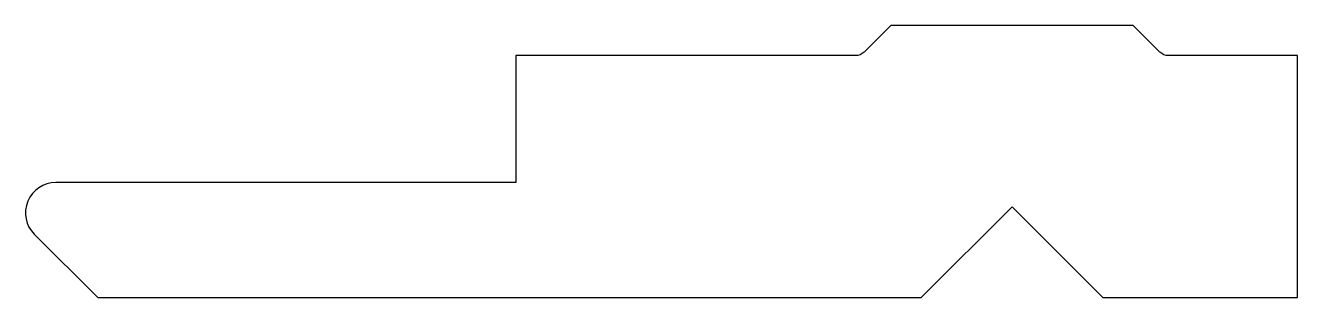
# Model space of a CAD drawing. Extents: x 2113.2 to 2134.2, y -10.9 to -6.4.
import ezdxf

# ---------------------------------------------------------------- set-up
doc = ezdxf.new("R2010")
doc.units = 0
doc.header["$LTSCALE"] = 15
doc.layers.get('0').update_dxf_attribs({"linetype": 'CONTINUOUS'})

msp = doc.modelspace()

# ---------------------------------------------------------------- linework, layer by layer
at = {"linetype": 'CONTINUOUS'}
msp.add_lwpolyline([(2131.004, -10.923), (2134.216, -10.923), (2134.216, -6.923), (2132.087, -6.923, -0.198912), (2131.945, -6.865), (2131.504, -6.423), (2127.503, -6.423), (2127.062, -6.865, -0.198912), (2126.921, -6.923), (2121.31, -6.923), (2121.31, -9.023), (2113.718, -9.023, 0.668179), (2113.364, -9.877), (2114.41, -10.923), (2128.004, -10.923), (2129.504, -9.423)], format="xyb", close=True, dxfattribs=at)

doc.saveas('drawing.dxf')
